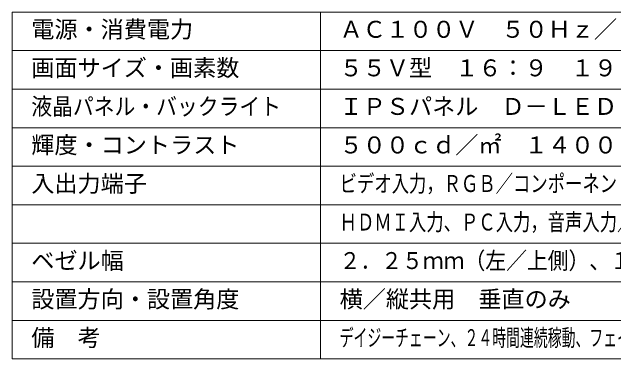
# Model space of a CAD drawing. Units: millimetres, scale not verified. Extents: x -63 to 62, y -56 to 57.
# Drawn here: x -62.5 to 15.6, y -56.5 to -11.5 of the extents above; entities that cross this region are included whole.
import ezdxf
from ezdxf.enums import TextEntityAlignment as Align

# ---------------------------------------------------------------- set-up
doc = ezdxf.new("R2010")
doc.units = ezdxf.units.MM
doc.header["$LTSCALE"] = 0.125
doc.layers.add('0-1_MOJI1', color=7, linetype='Continuous')
doc.layers.add('0-2_WAKU', color=1, linetype='Continuous', lineweight=18)
doc.styles.add('ＭＳ ゴシック', font='')
doc.styles.get('ＭＳ ゴシック').set_extended_font_data('MS Gothic')

msp = doc.modelspace()

# ---------------------------------------------------------------- linework, layer by layer
at = {"layer": '0-2_WAKU', "color": 4}
for p, q in [((-62.5027, -11.4969), (62.4973, -11.4969)), ((-62.5027, -11.4969), (-62.5027, -56.4969)), ((-22.5027, -56.4969), (-22.5027, -11.4969)), ((-62.5027, -56.4969), (62.4973, -56.4969))]:
    msp.add_line(p, q, dxfattribs=at)
at = {"layer": '0-2_WAKU'}
for p, q in [((-62.5027, -16.4969), (62.4973, -16.4969)), ((62.4973, -21.4969), (-62.5027, -21.4969)), ((-62.5027, -26.4969), (62.4973, -26.4969)), ((-62.5027, -31.4969), (62.4973, -31.4969)), ((-62.5027, -36.4969), (62.4973, -36.4969)), ((-62.5027, -41.4969), (62.4973, -41.4969)), ((-62.5027, -46.4969), (62.4973, -46.4969)), ((-62.5027, -51.4969), (62.4973, -51.4969))]:
    msp.add_line(p, q, dxfattribs=at)

# ---------------------------------------------------------------- texts
at = {"layer": '0-1_MOJI1', "style": 'ＭＳ ゴシック'}
for s, p in [('電源・消費電力', (-60.0027, -15.4969)), ('ＡＣ１００Ｖ\u3000５０Ｈｚ／６０Ｈｚ\u3000２２０Ｗ', (-20.0027, -15.4969)), ('画面サイズ・画素数', (-60.0027, -20.4969)), ('５５Ｖ型\u3000１６：９\u3000１９２０×１０８０画素', (-20.0027, -20.4969)), ('ＩＰＳパネル\u3000Ｄ－ＬＥＤ', (-20.0027, -25.4969)), ('輝度・コントラスト', (-60.0027, -30.4969)), ('５００ｃｄ／㎡\u3000１４００：１', (-20.0027, -30.4969)), ('入出力端子', (-60.0027, -35.4969)), ('ベゼル幅', (-60.0027, -45.4969)), ('設置方向・設置角度', (-60.0027, -50.4969)), ('横／縦共用\u3000垂直のみ', (-20.0027, -50.4969)), ('備\u3000考', (-60.0027, -55.4969))]:
    msp.add_text(s, height=2.199, dxfattribs=at).set_placement(p, align=Align.BOTTOM_LEFT)
for s, width, p in [('液晶パネル・バックライト', 0.9, (-60.0027, -25.4969)), ('ビデオ入力，ＲＧＢ／コンポーネント入力，ＤＶＩ－Ｄ入力／出力', 0.75, (-20.0027, -35.4969)), ('ＨＤＭＩ入力、ＰＣ入力，音声入力／出力、外部制御端子，ＵＳＢ', 0.75, (-20.0027, -40.4969)), ('２．２５ｍｍ（左／上側）、１．２５ｍｍ（右／下側）', 0.9, (-20.0027, -45.4969)), ('デイジーチェーン、２４時間連続稼動、フェイルオーバー／フェイルバック、ＡＧ処理', 0.6, (-20.0027, -55.4969))]:
    msp.add_text(s, height=2.199, dxfattribs=dict(at, width=width)).set_placement(p, align=Align.BOTTOM_LEFT)

doc.saveas('drawing.dxf')
